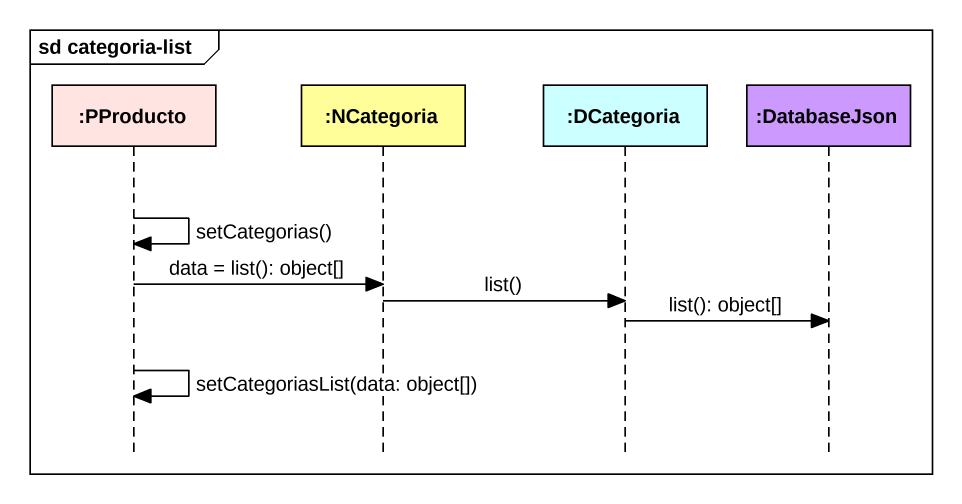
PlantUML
@startuml
mainframe sd categoria-list
hide footbox
participant ":PProducto" as PProducto #FFE4E1
participant ":NCategoria" as NCategoria #FFFE99
participant ":DCategoria" as DCategoria #CCFFFF
participant ":DatabaseJson" as DatabaseJson #CC99FF

PProducto -> PProducto : setCategorias()
PProducto -> NCategoria : data = list(): object[]
NCategoria -> DCategoria : list()
DCategoria -> DatabaseJson : list(): object[]
PProducto -> PProducto : setCategoriasList(data: object[])
@enduml
